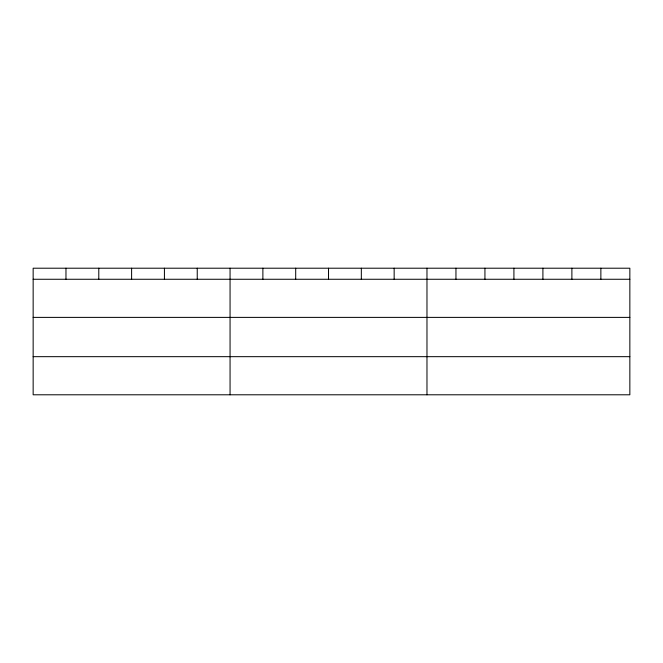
<?xml version="1.0" encoding="UTF-8"?>
<svg xmlns="http://www.w3.org/2000/svg" width="663" height="663" viewBox="0 0 663 663"><rect width="100%" height="100%" fill="white"/><g stroke="black" fill="none" stroke-linecap="round" stroke-linejoin="round"><path stroke-width="0.99" d="M629.85 317.386L629.85 268.208L33.15 268.208L33.15 394.792L629.85 394.792L629.85 317.386L33.15 317.386M33.15 279.264L629.85 279.264M33.15 356.669L629.85 356.669M600.869 268.208L600.869 279.264M571.887 268.208L571.887 279.264M542.906 268.208L542.906 279.264M513.916 268.208L513.916 279.264M484.935 268.208L484.935 279.264M455.953 268.208L455.953 279.264M426.972 268.208L426.972 394.792M394.154 268.208L394.154 279.264M361.335 268.208L361.335 279.264M328.516 268.208L328.516 279.264M295.698 268.208L295.698 279.264M262.88 268.208L262.88 279.264M230.061 268.208L230.061 394.792M197.243 268.208L197.243 279.264M164.424 268.208L164.424 279.264M131.606 268.208L131.606 279.264M98.787 268.208L98.787 279.264M65.968 268.208L65.968 279.264"/></g></svg>
